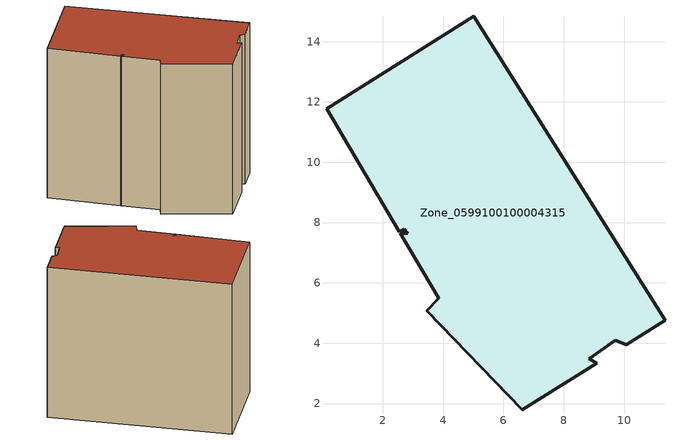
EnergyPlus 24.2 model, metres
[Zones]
Zone_0599100100004315
 floor ground (C_G): 6.62,1.79 3.46,5.08 3.85,5.49 2.58,7.64 2.82,7.64 2.71,7.79 2.55,7.69 0.13,11.77 5.02,14.85 11.36,4.76 10.07,3.96 9.71,4.1 8.85,3.49 9.09,3.34 z0
 wall outside (C_F): 2.82,7.64 2.58,7.64 3.85,5.49 3.46,5.08 6.62,1.79 9.09,3.34 8.85,3.49 9.71,4.1 10.07,3.96 11.36,4.76 5.02,14.85 0.13,11.77 2.55,7.69 2.71,7.79 2.82,7.64 z0:10.73
 roof outside (C_R): 6.62,1.79 9.09,3.34 8.85,3.49 9.71,4.1 10.07,3.96 11.36,4.76 5.02,14.85 0.13,11.77 2.55,7.69 2.71,7.79 2.82,7.64 2.58,7.64 3.85,5.49 3.46,5.08 z10.73
[BUILDING]
Pand.0599100100004315: North Axis=0; Terrain=City; Loads Convergence Tolerance Value=0.04; Temperature Convergence Tolerance Value=0.4; Solar Distribution=FullExterior; Maximum Number of Warmup Days=25; Minimum Number of Warmup Days=1
[Site:Location]
Rotterdam.The.Hague.AP_ZH_NLD Design_Conditions: Latitude=51.96; Longitude=4.45; Time Zone=1; Elevation=-4.5
[SITE:GROUNDTEMPERATURE:BUILDINGSURFACE]
18, 18, 18, 18, 18, 18, 18, 18, 18, 18, 18, 18
[MATERIAL] Thermal Absorptance=0.9; Solar Absorptance=0.7; Visible Absorptance=0.7
Name | Roughness | Thickness | Conductivity | Density | Specific Heat
G.TC.2006-2014 | MediumSmooth | 0.15 | 0.06 | 540 | 1210
F.TC.2006-2014 | Rough | 0.3 | 0.12 | 1920 | 840
R.TC.2006-2014 | MediumRough | 0.2 | 0.08 | 1500 | 1000
[CONSTRUCTION]
C_G: G.TC.2006-2014
C_F: F.TC.2006-2014
C_R: R.TC.2006-2014
[ZONE]
Zone_0599100100004315: Type=1; Multiplier=1; Ceiling Height=Autocalculate; Volume=Autocalculate; Floor Area=autocalculate; Part of Total Floor Area=Yes
[ZONEINFILTRATION:DESIGNFLOWRATE]
Infil_Zone_0599100100004315: Zone or ZoneList or Space or SpaceList=Zone_0599100100004315; Schedule=AlwaysOn; Design Flow Rate Calculation Method=Flow/Area; Flow Rate per Floor Area=0.0015; Constant Term Coefficient=1; Temperature Term Coefficient=0; Velocity Term Coefficient=0; Velocity Squared Term Coefficient=0
[HVACTEMPLATE:ZONE:IDEALLOADSAIRSYSTEM]
Zone_0599100100004315: Maximum Heating Supply Air Temperature=50; Minimum Cooling Supply Air Temperature=13; Maximum Heating Supply Air Humidity Ratio=0.0156; Minimum Cooling Supply Air Humidity Ratio=0.0077; Heating Limit=NoLimit; Cooling Limit=NoLimit; Dehumidification Control Type=ConstantSensibleHeatRatio; Cooling Sensible Heat Ratio=0.7; Dehumidification Setpoint=60; Humidification Control Type=None; Humidification Setpoint=30; Outdoor Air Method=None; Outdoor Air Flow Rate per Person=0.00944; Outdoor Air Flow Rate per Zone Floor Area=0; Outdoor Air Flow Rate per Zone=0; Demand Controlled Ventilation Type=None; Outdoor Air Economizer Type=NoEconomizer; Heat Recovery Type=None; Sensible Heat Recovery Effectiveness=0.7; Latent Heat Recovery Effectiveness=0.65
[ZONECONTROL:THERMOSTAT]
ThermostatControl_Zone_0599100100004315: Zone or ZoneList=Zone_0599100100004315; Control Type Schedule=DualSetpointControlType; Control 1=Thermostat_Zone_0599100100004315; Temperature Difference Between Cutout And Setpoint=0
[THERMOSTATSETPOINT:DUALSETPOINT]
Thermostat_Zone_0599100100004315: Heating Setpoint Temperature Schedule=HeatingSetpoint_Zone_0599100100004315; Cooling Setpoint Temperature Schedule=CoolingSetpoint_Zone_0599100100004315
[SCHEDULE:COMPACT]
HeatingSetpoint_Zone_0599100100004315: Through: 12/31, For: AllDays, Until: 24:00, 21
CoolingSetpoint_Zone_0599100100004315: Through: 12/31, For: AllDays, Until: 24:00, 24
DualSetpointControlType: Through: 12/31, For: AllDays, Until: 24:00, 4
AlwaysOn: Through: 12/31, For: AllDays, Until: 24:00, 1
